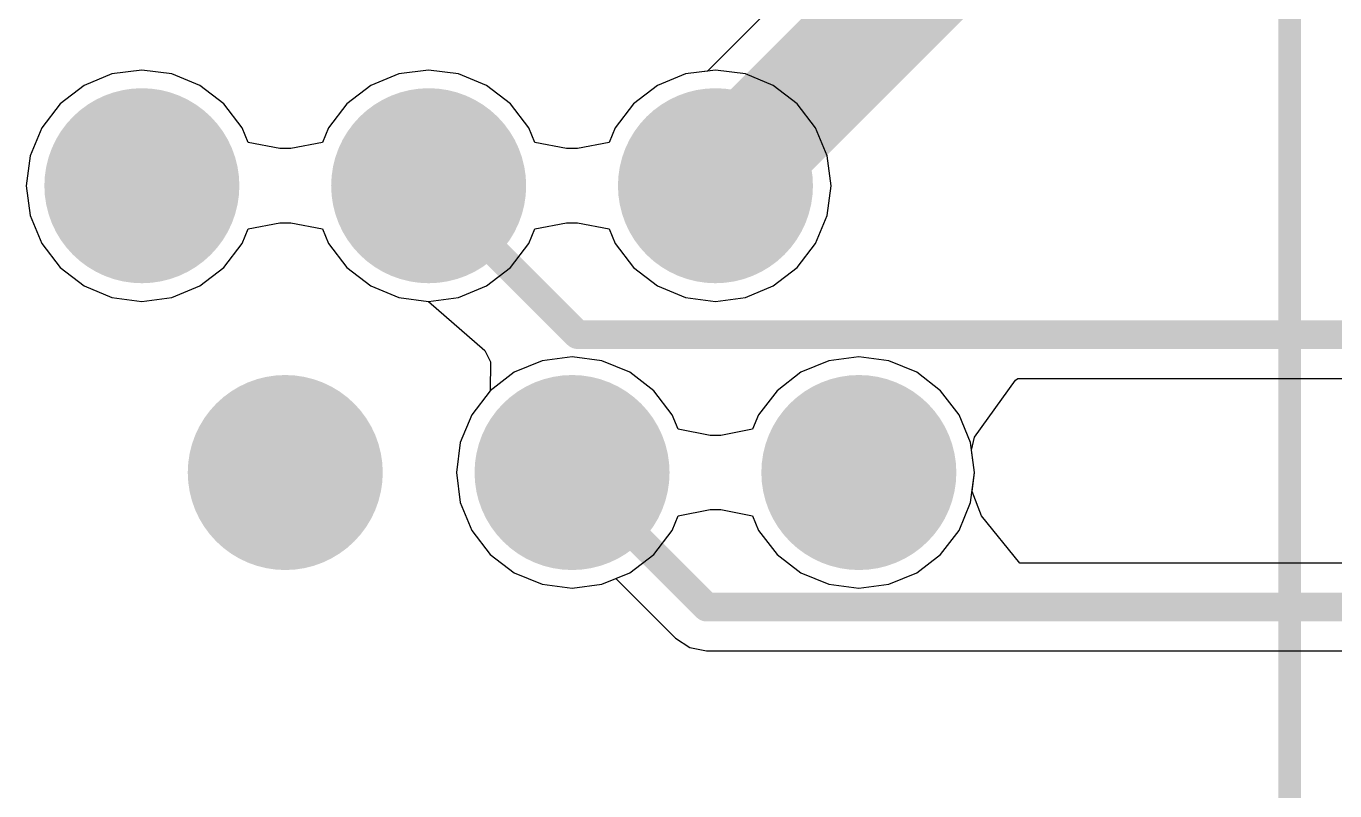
# Model space of a CAD drawing. Header units: millimetres. Extents: x 1.01 to 3.59, y 0.05 to 3.22.
# Drawn here: x 1.3557 to 1.812, y 2.4759 to 2.7426 of the extents above; entities that cross this region are included whole.
import ezdxf

# ---------------------------------------------------------------- set-up
doc = ezdxf.new("R2010")
doc.units = ezdxf.units.MM
doc.header["$MEASUREMENT"] = 0
for name, color, linetype in [('BottomLayer', 5, 'Continuous'), ('BottomSolder', 6, 'Continuous'), ('MultiLayer', 9, 'Continuous'), ('PadHoleLayer', 156, 'Continuous'), ('TopLayer', 1, 'Continuous'), ('TopOverlay', 2, 'Continuous'), ('TopSolder', 216, 'Continuous')]:
    doc.layers.add(name, color=color, linetype=linetype)

# ---------------------------------------------------------------- blocks, each defined once
blk = doc.blocks.new('RJ11_6N_B_121')
at = {"layer": 'BottomLayer', "const_width": 0.03}
for points in [[(0.26807, 0.14803, 1), (0.29807, 0.14803, 1)], [(0.16807, 0.09803, 1), (0.19807, 0.09803, 1)], [(0.26807, 0.04803, 1), (0.29807, 0.04803, 1)], [(0.16807, -0.00197, 1), (0.19807, -0.00197, 1)], [(0.26807, -0.05197, 1), (0.29807, -0.05197, 1)], [(0.16807, -0.10197, 1), (0.19807, -0.10197, 1)]]:
    blk.add_lwpolyline(points, format="xyb", close=True, dxfattribs=at)
at = {"layer": 'BottomSolder', "const_width": 0.034}
for points in [[(0.26607, 0.14803, 1), (0.30007, 0.14803, 1)], [(0.16607, 0.09803, 1), (0.20007, 0.09803, 1)], [(0.26607, 0.04803, 1), (0.30007, 0.04803, 1)], [(0.16607, -0.00197, 1), (0.20007, -0.00197, 1)], [(0.26607, -0.05197, 1), (0.30007, -0.05197, 1)], [(0.16607, -0.10197, 1), (0.20007, -0.10197, 1)]]:
    blk.add_lwpolyline(points, format="xyb", close=True, dxfattribs=at)
at = {"layer": 'MultiLayer', "const_width": 0.03}
for points in [[(0.26807, 0.14803, 1), (0.29807, 0.14803, 1)], [(0.16807, 0.09803, 1), (0.19807, 0.09803, 1)], [(0.26807, 0.04803, 1), (0.29807, 0.04803, 1)], [(0.16807, -0.00197, 1), (0.19807, -0.00197, 1)], [(0.26807, -0.05197, 1), (0.29807, -0.05197, 1)], [(0.16807, -0.10197, 1), (0.19807, -0.10197, 1)]]:
    blk.add_lwpolyline(points, format="xyb", close=True, dxfattribs=at)
at = {"layer": 'PadHoleLayer', "const_width": 0.01496}
for points in [[(0.27559, 0.14803, 1), (0.29055, 0.14803, 1)], [(0.17559, 0.09803, 1), (0.19055, 0.09803, 1)], [(0.27559, 0.04803, 1), (0.29055, 0.04803, 1)], [(0.17559, -0.00197, 1), (0.19055, -0.00197, 1)], [(0.27559, -0.05197, 1), (0.29055, -0.05197, 1)], [(0.17559, -0.10197, 1), (0.19055, -0.10197, 1)]]:
    blk.add_lwpolyline(points, format="xyb", close=True, dxfattribs=at)
at = {"layer": 'TopLayer', "const_width": 0.03}
for points in [[(0.26807, 0.14803, 1), (0.29807, 0.14803, 1)], [(0.16807, 0.09803, 1), (0.19807, 0.09803, 1)], [(0.26807, 0.04803, 1), (0.29807, 0.04803, 1)], [(0.16807, -0.00197, 1), (0.19807, -0.00197, 1)], [(0.26807, -0.05197, 1), (0.29807, -0.05197, 1)], [(0.16807, -0.10197, 1), (0.19807, -0.10197, 1)]]:
    blk.add_lwpolyline(points, format="xyb", close=True, dxfattribs=at)
at = {"layer": 'TopOverlay', "const_width": 0.00787}
for points in [[(0.41831, 0.29823), (-0.33, 0.29823)], [(0.41831, 0.29823), (-0.06693, 0.29823)]]:
    blk.add_lwpolyline(points, dxfattribs=at)
at = {"layer": 'TopSolder', "const_width": 0.034}
for points in [[(0.26607, 0.14803, 1), (0.30007, 0.14803, 1)], [(0.16607, 0.09803, 1), (0.20007, 0.09803, 1)], [(0.26607, 0.04803, 1), (0.30007, 0.04803, 1)], [(0.16607, -0.00197, 1), (0.20007, -0.00197, 1)], [(0.26607, -0.05197, 1), (0.30007, -0.05197, 1)], [(0.16607, -0.10197, 1), (0.20007, -0.10197, 1)]]:
    blk.add_lwpolyline(points, format="xyb", close=True, dxfattribs=at)

msp = doc.modelspace()

# ---------------------------------------------------------------- linework, layer by layer
at = {"layer": 'BottomLayer'}
for p, q in [((1.65771, 2.7914), (1.59321, 2.7269)), ((1.38559, 2.7259), (1.37586, 2.72187)), ((1.39603, 2.72727), (1.38559, 2.7259)), ((1.40647, 2.7259), (1.39603, 2.72727)), ((1.4162, 2.72187), (1.40647, 2.7259)), ((1.48559, 2.7259), (1.47586, 2.72187)), ((1.49603, 2.72727), (1.48559, 2.7259)), ((1.50647, 2.7259), (1.49603, 2.72727)), ((1.5162, 2.72187), (1.50647, 2.7259)), ((1.58559, 2.7259), (1.57586, 2.72187)), ((1.59321, 2.7269), (1.58559, 2.7259)), ((1.37586, 2.72187), (1.3675, 2.71546)), ((1.42456, 2.71546), (1.4162, 2.72187)), ((1.47586, 2.72187), (1.4675, 2.71546)), ((1.52456, 2.71546), (1.5162, 2.72187)), ((1.57586, 2.72187), (1.5675, 2.71546)), ((1.3675, 2.71546), (1.36109, 2.7071)), ((1.43097, 2.7071), (1.42456, 2.71546)), ((1.4675, 2.71546), (1.46109, 2.7071)), ((1.53097, 2.7071), (1.52456, 2.71546)), ((1.5675, 2.71546), (1.56109, 2.7071)), ((1.36109, 2.7071), (1.35706, 2.69737)), ((1.43308, 2.70202), (1.43097, 2.7071)), ((1.46109, 2.7071), (1.45899, 2.70202)), ((1.53308, 2.70202), (1.53097, 2.7071)), ((1.56109, 2.7071), (1.55899, 2.70202)), ((1.44414, 2.69988), (1.43308, 2.70202)), ((1.45899, 2.70202), (1.44793, 2.69988)), ((1.54414, 2.69988), (1.53308, 2.70202)), ((1.55899, 2.70202), (1.54793, 2.69988)), ((1.35706, 2.69737), (1.35569, 2.68693)), ((1.44793, 2.69988), (1.44414, 2.69988)), ((1.54793, 2.69988), (1.54414, 2.69988)), ((1.35569, 2.68693), (1.35706, 2.67649)), ((1.35706, 2.67649), (1.36109, 2.66676)), ((1.43097, 2.66676), (1.43308, 2.67184)), ((1.43308, 2.67184), (1.44414, 2.67398)), ((1.44414, 2.67398), (1.44793, 2.67398)), ((1.44793, 2.67398), (1.45899, 2.67184)), ((1.45899, 2.67184), (1.46109, 2.66676)), ((1.36109, 2.66676), (1.3675, 2.6584)), ((1.42456, 2.6584), (1.43097, 2.66676)), ((1.46109, 2.66676), (1.4675, 2.6584)), ((1.3675, 2.6584), (1.37586, 2.65199)), ((1.4162, 2.65199), (1.42456, 2.6584)), ((1.4675, 2.6584), (1.47586, 2.65199)), ((1.37586, 2.65199), (1.38559, 2.64796)), ((1.40647, 2.64796), (1.4162, 2.65199)), ((1.47586, 2.65199), (1.48559, 2.64796)), ((1.38559, 2.64796), (1.39603, 2.64658)), ((1.39603, 2.64658), (1.40647, 2.64796)), ((1.48559, 2.64796), (1.49603, 2.64658)), ((1.49603, 2.64658), (1.51564, 2.62943)), ((1.51564, 2.62943), (1.51758, 2.6255)), ((1.51758, 2.6255), (1.5175, 2.61546)), ((1.70066, 2.61919), (1.70151, 2.61971)), ((1.70151, 2.61971), (2.0201, 2.61971)), ((1.5175, 2.61546), (1.51109, 2.6071)), ((1.68636, 2.59927), (1.70066, 2.61919)), ((1.51109, 2.6071), (1.50706, 2.59737)), ((1.50706, 2.59737), (1.50569, 2.58693)), ((1.68535, 2.59471), (1.68636, 2.59927)), ((1.68638, 2.58693), (1.68535, 2.59471)), ((1.50569, 2.58693), (1.50706, 2.57649)), ((1.685, 2.57649), (1.68638, 2.58693)), ((1.50706, 2.57649), (1.51109, 2.56676)), ((1.58308, 2.57184), (1.59414, 2.57398)), ((1.59414, 2.57398), (1.59793, 2.57398)), ((1.59793, 2.57398), (1.60899, 2.57184)), ((1.68097, 2.56676), (1.685, 2.57649)), ((1.58097, 2.56676), (1.58308, 2.57184)), ((1.60899, 2.57184), (1.61109, 2.56676)), ((1.51109, 2.56676), (1.5175, 2.5584)), ((1.57456, 2.5584), (1.58097, 2.56676)), ((1.61109, 2.56676), (1.6175, 2.5584)), ((1.67456, 2.5584), (1.68097, 2.56676)), ((1.5175, 2.5584), (1.52586, 2.55199)), ((1.5662, 2.55199), (1.57456, 2.5584)), ((1.6175, 2.5584), (1.62586, 2.55199)), ((1.6662, 2.55199), (1.67456, 2.5584)), ((1.52586, 2.55199), (1.53559, 2.54796)), ((1.55647, 2.54796), (1.5662, 2.55199)), ((1.62586, 2.55199), (1.63559, 2.54796)), ((1.65647, 2.54796), (1.6662, 2.55199)), ((1.53559, 2.54796), (1.54603, 2.54658)), ((1.54603, 2.54658), (1.55647, 2.54796)), ((1.63559, 2.54796), (1.64603, 2.54658)), ((1.64603, 2.54658), (1.65647, 2.54796))]:
    msp.add_line(p, q, dxfattribs=at)
for points, const_width in [([(1.59603, 2.68693), (1.6791, 2.77)], 0.04), ([(1.49603, 2.68693), (1.54796, 2.635)], 0.01), ([(1.54796, 2.635), (2.0201, 2.635)], 0.01)]:
    msp.add_lwpolyline(points, dxfattribs=dict(at, const_width=const_width))
for points, const_width in [([(1.58603, 2.68693, 1), (1.60603, 2.68693, 1)], 0.02), ([(1.49353, 2.68693, 1), (1.49853, 2.68693, 1)], 0.005), ([(1.54546, 2.635, 1), (1.55046, 2.635, 1)], 0.005), ([(1.54546, 2.635, 1), (1.55046, 2.635, 1)], 0.005)]:
    msp.add_lwpolyline(points, format="xyb", close=True, dxfattribs=dict(at, const_width=const_width))
at = {"layer": 'TopLayer'}
for p, q in [((1.38559, 2.7259), (1.37586, 2.72187)), ((1.39603, 2.72727), (1.38559, 2.7259)), ((1.40647, 2.7259), (1.39603, 2.72727)), ((1.4162, 2.72187), (1.40647, 2.7259)), ((1.48559, 2.7259), (1.47586, 2.72187)), ((1.49603, 2.72727), (1.48559, 2.7259)), ((1.50647, 2.7259), (1.49603, 2.72727)), ((1.5162, 2.72187), (1.50647, 2.7259)), ((1.58559, 2.7259), (1.57586, 2.72187)), ((1.59603, 2.72727), (1.58559, 2.7259)), ((1.60647, 2.7259), (1.59603, 2.72727)), ((1.6162, 2.72187), (1.60647, 2.7259)), ((1.37586, 2.72187), (1.3675, 2.71546)), ((1.42456, 2.71546), (1.4162, 2.72187)), ((1.47586, 2.72187), (1.4675, 2.71546)), ((1.52456, 2.71546), (1.5162, 2.72187)), ((1.57586, 2.72187), (1.5675, 2.71546)), ((1.62456, 2.71546), (1.6162, 2.72187)), ((1.3675, 2.71546), (1.36109, 2.7071)), ((1.43097, 2.7071), (1.42456, 2.71546)), ((1.4675, 2.71546), (1.46109, 2.7071)), ((1.53097, 2.7071), (1.52456, 2.71546)), ((1.5675, 2.71546), (1.56109, 2.7071)), ((1.63097, 2.7071), (1.62456, 2.71546)), ((1.36109, 2.7071), (1.35706, 2.69737)), ((1.43308, 2.70202), (1.43097, 2.7071)), ((1.46109, 2.7071), (1.45899, 2.70202)), ((1.53308, 2.70202), (1.53097, 2.7071)), ((1.56109, 2.7071), (1.55899, 2.70202)), ((1.635, 2.69737), (1.63097, 2.7071)), ((1.44414, 2.69988), (1.43308, 2.70202)), ((1.45899, 2.70202), (1.44793, 2.69988)), ((1.54414, 2.69988), (1.53308, 2.70202)), ((1.55899, 2.70202), (1.54793, 2.69988)), ((1.35706, 2.69737), (1.35569, 2.68693)), ((1.44793, 2.69988), (1.44414, 2.69988)), ((1.54793, 2.69988), (1.54414, 2.69988)), ((1.63638, 2.68693), (1.635, 2.69737)), ((1.35569, 2.68693), (1.35706, 2.67649)), ((1.635, 2.67649), (1.63638, 2.68693)), ((1.35706, 2.67649), (1.36109, 2.66676)), ((1.63097, 2.66676), (1.635, 2.67649)), ((1.43097, 2.66676), (1.43308, 2.67184)), ((1.43308, 2.67184), (1.44414, 2.67398)), ((1.44414, 2.67398), (1.44793, 2.67398)), ((1.44793, 2.67398), (1.45899, 2.67184)), ((1.45899, 2.67184), (1.46109, 2.66676)), ((1.53097, 2.66676), (1.53308, 2.67184)), ((1.53308, 2.67184), (1.54414, 2.67398)), ((1.54414, 2.67398), (1.54793, 2.67398)), ((1.54793, 2.67398), (1.55899, 2.67184)), ((1.55899, 2.67184), (1.56109, 2.66676)), ((1.36109, 2.66676), (1.3675, 2.6584)), ((1.42456, 2.6584), (1.43097, 2.66676)), ((1.46109, 2.66676), (1.4675, 2.6584)), ((1.52456, 2.6584), (1.53097, 2.66676)), ((1.56109, 2.66676), (1.5675, 2.6584)), ((1.62456, 2.6584), (1.63097, 2.66676)), ((1.3675, 2.6584), (1.37586, 2.65199)), ((1.4162, 2.65199), (1.42456, 2.6584)), ((1.4675, 2.6584), (1.47586, 2.65199)), ((1.5162, 2.65199), (1.52456, 2.6584)), ((1.5675, 2.6584), (1.57586, 2.65199)), ((1.6162, 2.65199), (1.62456, 2.6584)), ((1.37586, 2.65199), (1.38559, 2.64796)), ((1.40647, 2.64796), (1.4162, 2.65199)), ((1.47586, 2.65199), (1.48559, 2.64796)), ((1.50647, 2.64796), (1.5162, 2.65199)), ((1.57586, 2.65199), (1.58559, 2.64796)), ((1.60647, 2.64796), (1.6162, 2.65199)), ((1.38559, 2.64796), (1.39603, 2.64658)), ((1.39603, 2.64658), (1.40647, 2.64796)), ((1.48559, 2.64796), (1.49603, 2.64658)), ((1.49603, 2.64658), (1.50647, 2.64796)), ((1.58559, 2.64796), (1.59603, 2.64658)), ((1.59603, 2.64658), (1.60647, 2.64796)), ((1.53559, 2.6259), (1.52586, 2.62187)), ((1.54603, 2.62727), (1.53559, 2.6259)), ((1.55647, 2.6259), (1.54603, 2.62727)), ((1.5662, 2.62187), (1.55647, 2.6259)), ((1.63559, 2.6259), (1.62586, 2.62187)), ((1.64603, 2.62727), (1.63559, 2.6259)), ((1.65647, 2.6259), (1.64603, 2.62727)), ((1.6662, 2.62187), (1.65647, 2.6259)), ((1.52586, 2.62187), (1.5175, 2.61546)), ((1.57456, 2.61546), (1.5662, 2.62187)), ((1.62586, 2.62187), (1.6175, 2.61546)), ((1.67456, 2.61546), (1.6662, 2.62187)), ((1.5175, 2.61546), (1.51109, 2.6071)), ((1.58097, 2.6071), (1.57456, 2.61546)), ((1.6175, 2.61546), (1.61109, 2.6071)), ((1.68097, 2.6071), (1.67456, 2.61546)), ((1.51109, 2.6071), (1.50706, 2.59737)), ((1.58308, 2.60202), (1.58097, 2.6071)), ((1.61109, 2.6071), (1.60899, 2.60202)), ((1.685, 2.59737), (1.68097, 2.6071)), ((1.59414, 2.59988), (1.58308, 2.60202)), ((1.60899, 2.60202), (1.59793, 2.59988)), ((1.50706, 2.59737), (1.50569, 2.58693)), ((1.59793, 2.59988), (1.59414, 2.59988)), ((1.68638, 2.58693), (1.685, 2.59737)), ((1.50569, 2.58693), (1.50706, 2.57649)), ((1.6855, 2.58029), (1.68638, 2.58693)), ((1.68876, 2.57185), (1.6855, 2.58029)), ((1.50706, 2.57649), (1.51109, 2.56676)), ((1.70217, 2.55529), (1.68876, 2.57185)), ((1.51109, 2.56676), (1.5175, 2.5584)), ((1.5175, 2.5584), (1.52586, 2.55199)), ((1.52586, 2.55199), (1.53559, 2.54796)), ((2.06873, 2.55529), (1.70217, 2.55529)), ((1.53559, 2.54796), (1.54603, 2.54658)), ((1.54603, 2.54658), (1.55647, 2.54796)), ((1.55647, 2.54796), (1.56135, 2.54998)), ((1.56135, 2.54998), (1.58215, 2.52919)), ((1.58215, 2.52919), (1.58711, 2.52587)), ((1.58711, 2.52587), (1.59296, 2.52471)), ((1.59296, 2.52471), (1.91571, 2.52471))]:
    msp.add_line(p, q, dxfattribs=at)
at = {"layer": 'TopLayer', "const_width": 0.01}
for points in [[(1.54603, 2.58693), (1.59296, 2.54)], [(1.59296, 2.54), (2.0751, 2.54)]]:
    msp.add_lwpolyline(points, dxfattribs=at)
at = {"layer": 'TopLayer', "const_width": 0.005}
for points in [[(1.54353, 2.58693, 1), (1.54853, 2.58693, 1)], [(1.59046, 2.54, 1), (1.59546, 2.54, 1)], [(1.59046, 2.54, 1), (1.59546, 2.54, 1)]]:
    msp.add_lwpolyline(points, format="xyb", close=True, dxfattribs=at)

# ---------------------------------------------------------------- block references
at = {"rotation": 270}
msp.add_blockref('RJ11_6N_B_121', (1.498, 2.87), dxfattribs=at)

doc.saveas('drawing.dxf')
